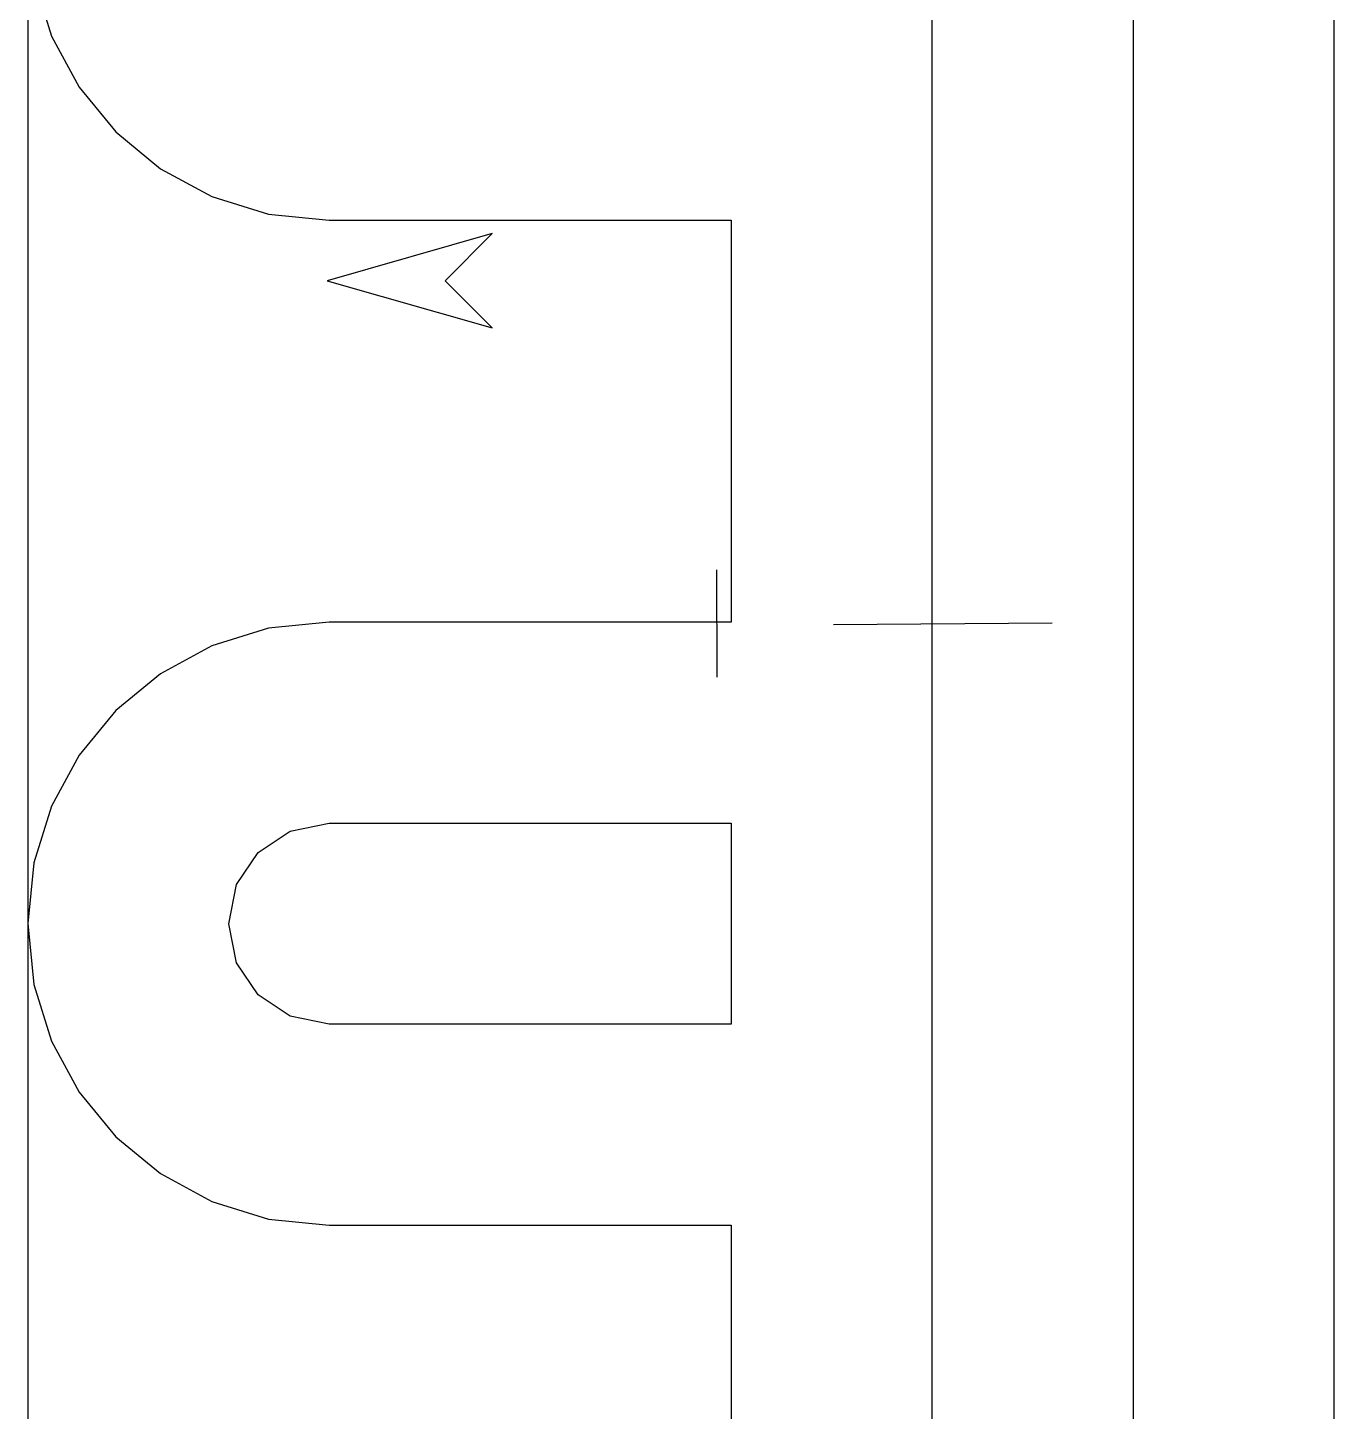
# Model space of a CAD drawing. Extents: x -8 to 237, y -180 to 890.
# Drawn here: x 0 to 31.31, y 152.11 to 185.27 of the extents above; entities that cross this region are included whole.
import ezdxf

# ---------------------------------------------------------------- set-up
doc = ezdxf.new("R2010")
doc.units = 0

msp = doc.modelspace()

# ---------------------------------------------------------------- linework, layer by layer
at = {"layer": 'Layer 1'}
for p, q in [((0, 224), (0, -60.4798)), ((0, 224), (0, -60.4798)), ((0, 224), (0, -60.4798)), ((0, 224), (0, -60.4798)), ((0, 224), (0, -60.4798)), ((0, 224), (0, -60.4798)), ((21.67462, 108.40188), (21.6746, 195.1)), ((26.4913, 195.1008), (26.4913, 108.402)), ((31.3077, 110.81), (31.3077, 192.6926)), ((0.14679, 186.419892), (0.567787, 185.063688)), ((0.567787, 185.063688), (1.233933, 183.836435)), ((1.233933, 183.836435), (2.116171, 182.767182)), ((2.116171, 182.767182), (3.185443, 181.884977)), ((3.185443, 181.884977), (4.41269, 181.218866)), ((4.41269, 181.218866), (5.768855, 180.797898)), ((5.768855, 180.797898), (7.22488, 180.65112)), ((7.22488, 180.65112), (16.858, 180.651)), ((16.858, 180.651), (16.858, 171.018)), ((11.1289, 180.329), (7.17778, 179.2)), ((11.1289, 180.329), (7.17778, 179.2)), ((11.1289, 180.329), (7.17778, 179.2)), ((10, 179.2), (11.1289, 180.329)), ((10, 179.2), (11.1289, 180.329)), ((10, 179.2), (11.1289, 180.329)), ((7.17778, 179.2), (11.1289, 178.071)), ((7.17778, 179.2), (11.1289, 178.071)), ((7.17778, 179.2), (11.1289, 178.071)), ((11.1289, 178.071), (10, 179.2)), ((11.1289, 178.071), (10, 179.2)), ((11.1289, 178.071), (10, 179.2)), ((16.5225, 169.698), (16.510189, 172.27127)), ((16.5225, 169.698), (16.510189, 172.27127)), ((5.768855, 170.87121), (4.41269, 170.450213)), ((7.22488, 171.018), (5.768855, 170.87121)), ((16.858, 171.018), (7.22488, 171.018)), ((19.308, 170.964), (24.54704, 171.005292)), ((19.308, 170.964), (24.54704, 171.005292)), ((4.41269, 170.450213), (3.185443, 169.784067)), ((3.185443, 169.784067), (2.116171, 168.901829)), ((2.116171, 168.901829), (1.233933, 167.832557)), ((1.233933, 167.832557), (0.567787, 166.60531)), ((0.567787, 166.60531), (0.14679, 165.249145)), ((6.287497, 166.010946), (7.2248, 166.20022)), ((7.2248, 166.20022), (16.858, 166.201)), ((16.858, 166.201), (16.858, 161.384)), ((5.522014, 165.494806), (6.287497, 166.010946)), ((5.005874, 164.729323), (5.522014, 165.494806)), ((0.14679, 165.249145), (0, 163.79312)), ((4.8166, 163.79202), (5.005874, 164.729323)), ((0, 163.79312), (0.14679, 162.337095)), ((5.005835, 162.854717), (4.8166, 163.79202)), ((5.521909, 162.089234), (5.005835, 162.854717)), ((0.14679, 162.337095), (0.567787, 160.98093)), ((6.287379, 161.573094), (5.521909, 162.089234)), ((7.2248, 161.38382), (6.287379, 161.573094)), ((7.22488, 161.384), (7.2248, 161.38382)), ((16.858, 161.384), (7.22488, 161.384)), ((0.567787, 160.98093), (1.233933, 159.753683)), ((1.233933, 159.753683), (2.116171, 158.684411)), ((2.116171, 158.684411), (3.185443, 157.802173)), ((3.185443, 157.802173), (4.41269, 157.136027)), ((4.41269, 157.136027), (5.768855, 156.71503)), ((5.768855, 156.71503), (7.22488, 156.56824)), ((7.22488, 156.56824), (16.858, 156.568)), ((16.858, 156.568), (16.858, 146.935))]:
    msp.add_line(p, q, dxfattribs=at)

doc.saveas('drawing.dxf')
